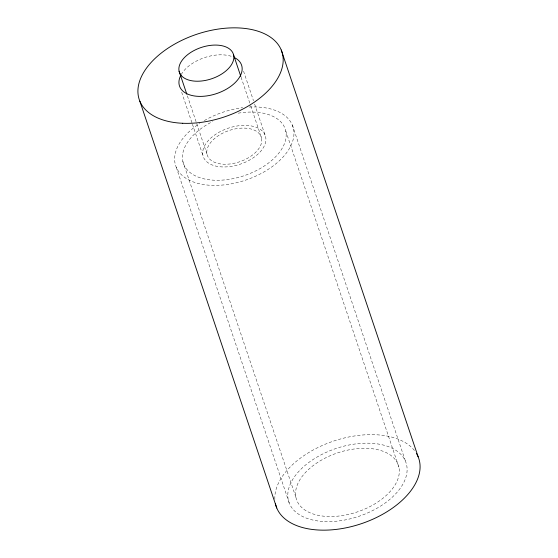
<?xml version="1.0" encoding="UTF-8"?>
<svg xmlns="http://www.w3.org/2000/svg" width="558" height="558" viewBox="0 0 558 558"><rect width="100%" height="100%" fill="white"/><g stroke="black" fill="none" stroke-linecap="round" stroke-linejoin="round"><path stroke-width="0.42" stroke-dasharray="2.79 2.09" d="M292.364 125.138L405.52 461.368M285.745 130.907L398.893 467.137A53.728 31.122 -18.6 0 1 327.56 516.457A53.728 31.122 -18.6 0 1 315.898 463.607A53.728 31.122 -18.6 0 1 398.893 467.137M243.56 71.222L253.499 100.761M254.608 104.046L265.65 136.863A32.748 18.972 -18.6 0 1 222.175 166.926A32.748 18.972 -18.6 0 1 215.067 134.715A32.748 18.972 -18.6 0 1 265.65 136.863M241.091 77.255L250.5 105.197M250.772 106.02L261.562 138.077A28.479 16.496 -18.6 0 1 223.758 164.219A28.479 16.496 -18.6 0 1 217.571 136.208A28.479 16.496 -18.6 0 1 261.562 138.077M187.39 95.899L207.032 154.259M181.678 92.293L192.175 123.471M192.447 124.294L202.945 155.473M182.85 161.436L296.005 497.666M176.23 167.198L289.386 503.428M238.252 113.176A53.728 31.122 -18.6 0 1 281.434 149.481A53.728 31.122 -18.6 0 1 197.602 176.858A53.728 31.122 -18.6 0 1 212.647 121.539M274.843 499.27A75.225 43.573 -18.6 0 1 332.714 441.385A75.225 43.573 -18.6 0 1 414.873 451.08M249.245 107.059A61.792 35.796 -18.6 0 1 287.056 152.118A61.792 35.796 -18.6 0 1 195.007 182.529A61.792 35.796 -18.6 0 1 199.666 123.444M204.333 120.57A61.792 35.796 -18.6 0 1 242.674 107.659M181.231 74.549A32.748 18.972 -18.6 0 1 232.602 56.77M324.575 521.563A61.792 35.796 -18.6 0 0 406.615 464.842A61.792 35.796 -18.6 0 0 311.169 460.789A61.792 35.796 -18.6 0 0 324.575 521.563"/><path stroke-width="0.84" d="M281.239 49.997L418.144 456.8M233.621 55.061A28.479 16.496 -18.6 0 1 195.816 81.196A28.479 16.496 -18.6 0 1 189.636 53.191A28.479 16.496 -18.6 0 1 233.621 55.061L240.819 76.432M179.09 71.236L186.839 94.253M139.856 101.2L276.761 508.003M416.505 453.521A75.225 43.573 -18.6 0 1 363.502 522.951A75.225 43.573 -18.6 0 1 275.429 503.769M234.548 57.641A32.748 18.972 -18.6 0 1 234.911 82.877A32.748 18.972 -18.6 0 1 194.812 96.032A32.748 18.972 -18.6 0 1 180.848 75.253M182.703 123.276A75.225 43.573 -18.6 0 0 282.571 54.231A75.225 43.573 -18.6 0 0 166.375 49.292A75.225 43.573 -18.6 0 0 182.703 123.276"/></g></svg>
